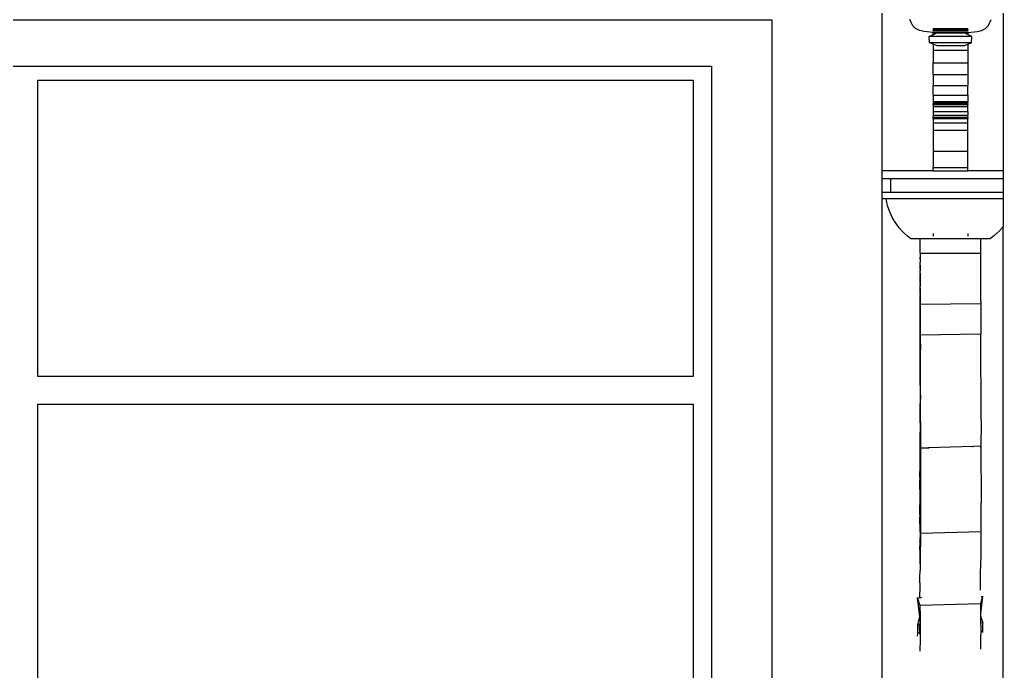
# Model space of a CAD drawing. Extents: x -24961 to 905641, y -154323 to 635957.
# Drawn here: x 425929 to 428054, y -142015 to -140608 of the extents above; entities that cross this region are included whole.
import ezdxf

# ---------------------------------------------------------------- set-up
doc = ezdxf.new("R2010")
doc.units = 0
doc.header["$LTSCALE"] = 1000
doc.header["$MEASUREMENT"] = 0
doc.layers.add('窗', color=154, linetype='Continuous')

msp = doc.modelspace()

# ---------------------------------------------------------------- linework, layer by layer
for p, q in [((428053.6, -139904.5), (428053.6, -140934.1)), ((427791.6, -140934.1), (427791.6, -140393.4)), ((427854.6, -140613.9), (427851.7, -140607.2)), ((428024.6, -140613.9), (428027.6, -140607.2)), ((427858.3, -140620.5), (427854.6, -140613.9)), ((427864.2, -140626.7), (427858.3, -140620.5)), ((427872.4, -140631.1), (427864.2, -140626.7)), ((427882.3, -140633.3), (427872.4, -140631.1)), ((427902.1, -140626.7), (427902.1, -140626.9)), ((427902.1, -140626.9), (427977.1, -140626.9)), ((427902.1, -140626.9), (427902.1, -140629.3)), ((427902.1, -140629.3), (427977.1, -140629.3)), ((427902.1, -140629.3), (427902.1, -140629.7)), ((427902.1, -140629.7), (427977.1, -140629.7)), ((427902.1, -140629.9), (427902.1, -140629.7)), ((427902.1, -140629.9), (427977.1, -140629.9)), ((427902.1, -140631.1), (427902.1, -140629.9)), ((427977.1, -140626.9), (427977.1, -140626.7)), ((427977.1, -140629.3), (427977.1, -140626.9)), ((427977.1, -140629.7), (427977.1, -140629.3)), ((427977.1, -140629.7), (427977.1, -140629.9)), ((427977.1, -140629.9), (427977.1, -140631.1)), ((427996.9, -140633.3), (428006.8, -140631.1)), ((428006.8, -140631.1), (428015, -140626.7)), ((428015, -140626.7), (428020.9, -140620.5)), ((428020.9, -140620.5), (428024.6, -140613.9)), ((427902.1, -140635.1), (427882.3, -140633.3)), ((427893.3, -140643.8), (427902.1, -140639.4)), ((427894.1, -140657.2), (427893.3, -140643.8)), ((427985.9, -140643.8), (427893.3, -140643.8)), ((427902.1, -140633.3), (427902.1, -140634)), ((427902.1, -140634), (427977.1, -140634)), ((427902.1, -140634), (427902.1, -140634.5)), ((427902.1, -140634.5), (427977.1, -140634.5)), ((427902.1, -140634.5), (427902.1, -140634.6)), ((427902.1, -140634.6), (427977.1, -140634.6)), ((427902.1, -140634.8), (427902.1, -140634.6)), ((427902.1, -140634.8), (427977.1, -140634.8)), ((427902.1, -140635.1), (427902.1, -140634.8)), ((427902.1, -140635.5), (427902.1, -140635.1)), ((427905.9, -140635.5), (427902.1, -140635.1)), ((427902.1, -140635.5), (427905.9, -140635.5)), ((427902.1, -140635.5), (427902.1, -140635.6)), ((427902.1, -140635.6), (427906.7, -140635.6)), ((427902.1, -140635.7), (427902.1, -140635.6)), ((427902.1, -140635.9), (427902.1, -140635.7)), ((427902.1, -140635.7), (427908.2, -140635.7)), ((427902.1, -140635.9), (427909, -140635.9)), ((427902.1, -140636.1), (427902.1, -140635.9)), ((427902.1, -140636.1), (427908.7, -140636.1)), ((427902.1, -140636.7), (427902.1, -140636.1)), ((427902.1, -140636.7), (427907.4, -140636.7)), ((427902.1, -140637.4), (427902.1, -140636.7)), ((427902.1, -140637.4), (427906, -140637.4)), ((427902.1, -140637.4), (427902.1, -140637.9)), ((427902.1, -140637.9), (427905, -140637.9)), ((427902.1, -140637.9), (427902.1, -140638.1)), ((427902.1, -140638.1), (427902.1, -140638.4)), ((427902.1, -140638.1), (427904.6, -140638.1)), ((427902.1, -140638.4), (427904, -140638.4)), ((427902.1, -140639), (427902.1, -140638.4)), ((427902.1, -140639.1), (427902.1, -140639)), ((427902.1, -140639), (427902.8, -140639)), ((427902.1, -140639), (427902.1, -140639)), ((427902.1, -140639), (427902.9, -140639)), ((427902.1, -140639.1), (427902.6, -140639.1)), ((427902.1, -140639.1), (427902.1, -140639.4)), ((427902.1, -140639.4), (427902.6, -140639.1)), ((427902.1, -140639.4), (427902.1, -140639.5)), ((427902.1, -140640.1), (427902.1, -140639.5)), ((427902.1, -140639.5), (427903.2, -140639.5)), ((427902.6, -140639.1), (427902.8, -140639)), ((427902.6, -140639.1), (427903.9, -140639.1)), ((427902.8, -140639), (427904.1, -140639)), ((427902.8, -140639), (427902.9, -140639)), ((427902.9, -140639), (427904, -140638.4)), ((427902.9, -140639), (427904.1, -140639)), ((427904, -140638.4), (427904.6, -140638.1)), ((427904, -140638.4), (427905.2, -140638.4)), ((427904.6, -140638.1), (427905, -140637.9)), ((427904.6, -140638.1), (427905.8, -140638.1)), ((427905, -140637.9), (427906, -140637.4)), ((427905, -140637.9), (427906.2, -140637.9)), ((427905.9, -140635.5), (427973.3, -140635.5)), ((427906.7, -140635.6), (427905.9, -140635.5)), ((427906, -140637.4), (427907.4, -140636.7)), ((427906, -140637.4), (427907.2, -140637.4)), ((427906.7, -140635.6), (427972.6, -140635.6)), ((427908.2, -140635.7), (427906.7, -140635.6)), ((427907.4, -140636.7), (427908.7, -140636.1)), ((427907.4, -140636.7), (427908.5, -140636.7)), ((427908.2, -140635.7), (427971.1, -140635.7)), ((427909.2, -140635.8), (427908.2, -140635.7)), ((427908.7, -140636.1), (427909, -140635.9)), ((427908.7, -140636.1), (427909.7, -140636.1)), ((427909, -140635.9), (427909.2, -140635.8)), ((427909, -140635.9), (427910.1, -140635.9)), ((427970, -140635.8), (427909.2, -140635.8)), ((427970, -140635.8), (427971.1, -140635.7)), ((427970.2, -140635.9), (427970, -140635.8)), ((427970.2, -140635.9), (427977.1, -140635.9)), ((427970.6, -140636.1), (427970.2, -140635.9)), ((427970.6, -140636.1), (427977.1, -140636.1)), ((427971.8, -140636.7), (427970.6, -140636.1)), ((427971.1, -140635.7), (427972.6, -140635.6)), ((427971.1, -140635.7), (427977.1, -140635.7)), ((427971.8, -140636.7), (427977.1, -140636.7)), ((427973.2, -140637.4), (427971.8, -140636.7)), ((427972.6, -140635.6), (427973.3, -140635.5)), ((427972.6, -140635.6), (427977.1, -140635.6)), ((427973.2, -140637.4), (427977.1, -140637.4)), ((427974.2, -140637.9), (427973.2, -140637.4)), ((427973.3, -140635.5), (427977.1, -140635.1)), ((427973.3, -140635.5), (427977.1, -140635.5)), ((427974.2, -140637.9), (427977.1, -140637.9)), ((427974.6, -140638.1), (427974.2, -140637.9)), ((427974.6, -140638.1), (427977.1, -140638.1)), ((427975.3, -140638.4), (427974.6, -140638.1)), ((427975.3, -140638.4), (427977.1, -140638.4)), ((427976.3, -140639), (427975.3, -140638.4)), ((427976.3, -140639), (427977.1, -140639)), ((427976.4, -140639), (427976.3, -140639)), ((427976.4, -140639), (427977.1, -140639)), ((427976.6, -140639.1), (427976.4, -140639)), ((427976.6, -140639.1), (427977.1, -140639.1)), ((427977.1, -140639.4), (427976.6, -140639.1)), ((427977.1, -140634), (427977.1, -140633.3)), ((427977.1, -140635.1), (427996.9, -140633.3)), ((427977.1, -140634.5), (427977.1, -140634)), ((427977.1, -140634.6), (427977.1, -140634.5)), ((427977.1, -140634.6), (427977.1, -140634.8)), ((427977.1, -140634.8), (427977.1, -140635.1)), ((427977.1, -140635.1), (427977.1, -140635.5)), ((427977.1, -140635.6), (427977.1, -140635.5)), ((427977.1, -140635.6), (427977.1, -140635.7)), ((427977.1, -140635.7), (427977.1, -140635.9)), ((427977.1, -140635.9), (427977.1, -140636.1)), ((427977.1, -140636.1), (427977.1, -140636.7)), ((427977.1, -140636.7), (427977.1, -140637.4)), ((427977.1, -140637.9), (427977.1, -140637.4)), ((427977.1, -140638.1), (427977.1, -140637.9)), ((427977.1, -140638.4), (427977.1, -140638.1)), ((427977.1, -140638.4), (427977.1, -140639)), ((427977.1, -140639), (427977.1, -140639.1)), ((427977.1, -140639), (427977.1, -140639)), ((427977.1, -140639.4), (427977.1, -140639.1)), ((427985.9, -140643.8), (427977.1, -140639.4)), ((427985.2, -140657.2), (427985.9, -140643.8)), ((427902.1, -140660.6), (427894.1, -140657.2)), ((427985.2, -140657.2), (427894.1, -140657.2)), ((427902.1, -140660), (427902.1, -140660.6)), ((427910.8, -140664.2), (427902.1, -140660.6)), ((427902.1, -140660.6), (427902.1, -140673.1)), ((427902.1, -140673.1), (427977.1, -140673.1)), ((427902.1, -140673.1), (427902.1, -140700.5)), ((427968.4, -140664.2), (427910.8, -140664.2)), ((427968.4, -140664.2), (427977.1, -140660.6)), ((427977.1, -140660.6), (427985.2, -140657.2)), ((427977.1, -140660.6), (427977.1, -140660)), ((427977.1, -140660.6), (427977.1, -140673.1)), ((427977.1, -140673.1), (427977.1, -140700.5)), ((427902.1, -140700.5), (427977.1, -140700.5)), ((427902.1, -140726.2), (427902.1, -140700.5)), ((427977.1, -140700.5), (427977.1, -140726.2)), ((427902.1, -140726.2), (427977.1, -140726.2)), ((427902.1, -140726.2), (427902.1, -140749.5)), ((427977.1, -140726.2), (427977.1, -140749.5)), ((427902.1, -140749.5), (427977.1, -140749.5)), ((427902.1, -140770.8), (427902.1, -140749.5)), ((427977.1, -140770.8), (427977.1, -140749.5)), ((427902.1, -140770.8), (427977.1, -140770.8)), ((427902.1, -140770.8), (427902.1, -140784.2)), ((427977.1, -140770.8), (427977.1, -140784.2)), ((427902.1, -140784.2), (427977.1, -140784.2)), ((427902.1, -140784.2), (427902.1, -140785.3)), ((427902.1, -140785.3), (427902.1, -140785.7)), ((427902.1, -140785.3), (427977.1, -140785.3)), ((427902.1, -140785.7), (427902.1, -140787.7)), ((427977.1, -140785.7), (427902.1, -140785.7)), ((427902.1, -140787.7), (427977.1, -140787.7)), ((427902.1, -140787.7), (427902.1, -140789.1)), ((427902.1, -140789.1), (427977.1, -140789.1)), ((427902.1, -140790.1), (427902.1, -140789.1)), ((427902.1, -140790.5), (427902.1, -140790.1)), ((427902.1, -140790.1), (427977.1, -140790.1)), ((427902.1, -140790.5), (427977.1, -140790.5)), ((427902.1, -140790.5), (427902.1, -140795.2)), ((427902.1, -140795.2), (427977.1, -140795.2)), ((427902.1, -140795.2), (427902.1, -140805.8)), ((427977.1, -140784.2), (427977.1, -140785.3)), ((427977.1, -140785.7), (427977.1, -140785.3)), ((427977.1, -140787.7), (427977.1, -140785.7)), ((427977.1, -140789.1), (427977.1, -140787.7)), ((427977.1, -140789.1), (427977.1, -140790.1)), ((427977.1, -140790.1), (427977.1, -140790.5)), ((427977.1, -140795.2), (427977.1, -140790.5)), ((427977.1, -140805.8), (427977.1, -140795.2)), ((427902.1, -140805.8), (427977.1, -140805.8)), ((427902.1, -140805.8), (427902.1, -140813.7)), ((427902.1, -140813.7), (427977.1, -140813.7)), ((427902.1, -140813.7), (427902.1, -140818.3)), ((427902.1, -140819.4), (427902.1, -140818.3)), ((427902.1, -140818.3), (427977.1, -140818.3)), ((427902.1, -140819.4), (427977.1, -140819.4)), ((427902.1, -140820.6), (427902.1, -140819.4)), ((427902.1, -140820.6), (427977.1, -140820.6)), ((427902.1, -140820.8), (427902.1, -140820.6)), ((427902.1, -140820.9), (427902.1, -140820.8)), ((427902.1, -140820.8), (427977.1, -140820.8)), ((427902.1, -140820.8), (427977.1, -140820.8)), ((427902.1, -140820.8), (427902.1, -140820.8)), ((427902.1, -140820.9), (427977.1, -140820.9)), ((427902.1, -140820.9), (427902.1, -140830.1)), ((427977.1, -140805.8), (427977.1, -140813.7)), ((427977.1, -140818.3), (427977.1, -140813.7)), ((427977.1, -140818.3), (427977.1, -140819.4)), ((427977.1, -140819.4), (427977.1, -140820.6)), ((427977.1, -140820.6), (427977.1, -140820.8)), ((427977.1, -140820.8), (427977.1, -140820.9)), ((427977.1, -140820.8), (427977.1, -140820.8)), ((427977.1, -140830.1), (427977.1, -140820.9)), ((427902.1, -140830.1), (427977.1, -140830.1)), ((427902.1, -140830.1), (427902.1, -140845.9)), ((427977.1, -140845.9), (427977.1, -140830.1)), ((427902.1, -140845.9), (427977.1, -140845.9)), ((427902.1, -140845.9), (427902.1, -140891.7)), ((427977.1, -140891.7), (427977.1, -140845.9)), ((427902.1, -140891.7), (427977.1, -140891.7)), ((427902.1, -140891.7), (427902.1, -140927)), ((427977.1, -140927), (427977.1, -140891.7)), ((427902.1, -140927), (427977.1, -140927)), ((427902.1, -140934.1), (427902.1, -140927)), ((427977.1, -140934.1), (427977.1, -140927)), ((427791.6, -140950.1), (427791.6, -140934.1)), ((427902.1, -140934.1), (427791.6, -140934.1)), ((427791.6, -140980.5), (427791.6, -140950.1)), ((427791.6, -140950.1), (427810.4, -140950.1)), ((427810.4, -140980.5), (427810.4, -140950.1)), ((427810.4, -140950.1), (428053.6, -140950.1)), ((427902.1, -140934.1), (427977.1, -140934.1)), ((428053.6, -140934.1), (427977.1, -140934.1)), ((428053.6, -140934.1), (428053.6, -140950.1)), ((428053.6, -140950.1), (428053.6, -140980.5)), ((427791.6, -140993.3), (427791.6, -140980.5)), ((427810.4, -140980.5), (427791.6, -140980.5)), ((427791.6, -148107.9), (427791.6, -140993.3)), ((427791.6, -140993.3), (427800.6, -140993.3)), ((427802.2, -141002), (427800.6, -140993.3)), ((427800.6, -140993.3), (428053.6, -140993.3)), ((428053.6, -140980.5), (427810.4, -140980.5)), ((428053.6, -140980.5), (428053.6, -140993.3)), ((428053.6, -140993.3), (428053.6, -141053.1)), ((427804.3, -141010.6), (427802.2, -141002)), ((427807.1, -141019), (427804.3, -141010.6)), ((427810.3, -141027.2), (427807.1, -141019)), ((427814.1, -141035.1), (427810.3, -141027.2)), ((427818.4, -141042.7), (427814.1, -141035.1)), ((427823.2, -141049.9), (427818.4, -141042.7)), ((427828.4, -141056.8), (427823.2, -141049.9)), ((427834.1, -141063.2), (427828.4, -141056.8)), ((428050.8, -141056.8), (428045.2, -141063.2)), ((428053.6, -141053.1), (428050.8, -141056.8)), ((428053.6, -148107.9), (428053.6, -141053.1)), ((427840.2, -141069.2), (427834.1, -141063.2)), ((427846.6, -141074.7), (427840.2, -141069.2)), ((427853.4, -141079.7), (427846.6, -141074.7)), ((427902.1, -141069.2), (427902.1, -141074.7)), ((427977.1, -141069.2), (427977.1, -141074.7)), ((428032.6, -141074.7), (428025.8, -141079.7)), ((428039.1, -141069.2), (428032.6, -141074.7)), ((428045.2, -141063.2), (428039.1, -141069.2)), ((427853.4, -141079.7), (427874.2, -141079.7)), ((427874.2, -141079.7), (428005.1, -141079.7)), ((427874.2, -141110.9), (427874.2, -141079.7)), ((428005.1, -141079.7), (428025.8, -141079.7)), ((428005.1, -141111.6), (428005.1, -141079.7)), ((427874.2, -141120.1), (427874.1, -141130.2)), ((427874.2, -141111.8), (427874.2, -141110.9)), ((427874.2, -141112), (428005.1, -141111.6)), ((427874.2, -141112), (427874.2, -141111.8)), ((427874.2, -141112), (427874.2, -141119.8)), ((427874.2, -141119.8), (427874.2, -141120.1)), ((427874.2, -141124.5), (427874.2, -141120.1)), ((428005.1, -141215.5), (428005.1, -141111.6)), ((427874.1, -141130.3), (427874.1, -141130.2)), ((427874.1, -141130.3), (427874.2, -141131.3)), ((427874.1, -141132.1), (427874.2, -141131.3)), ((427874.2, -141133.9), (427874.1, -141132.1)), ((427874.1, -141136.7), (427874.2, -141133.9)), ((427874.1, -141136.7), (427874.2, -141136.7)), ((427874.2, -141143.7), (427874.1, -141136.7)), ((427874.2, -141124.5), (427874.2, -141131.3)), ((427874.2, -141131.3), (427874.2, -141131.3)), ((427874.2, -141133.3), (427874.2, -141131.3)), ((427874.2, -141133.5), (427874.2, -141133.3)), ((427874.2, -141133.9), (427874.2, -141133.5)), ((427874.2, -141133.9), (427874.2, -141133.9)), ((427874.2, -141136.7), (427874.2, -141133.9)), ((427874.2, -141137.3), (427874.2, -141136.7)), ((427874.2, -141137.3), (427874.2, -141143.7)), ((427874.2, -141143.7), (427874.1, -141148.2)), ((427874.2, -141148.2), (427874.1, -141148.2)), ((427874.1, -141148.2), (427874.1, -141149.9)), ((427874.1, -141155.1), (427874.1, -141149.9)), ((427874.2, -141155.1), (427874.1, -141155.1)), ((427874.1, -141155.1), (427874.1, -141161.8)), ((427874.2, -141161.8), (427874.1, -141161.8)), ((427874.1, -141161.8), (427874.1, -141169.8)), ((427874.2, -141143.7), (427874.2, -141143.7)), ((427874.2, -141144.2), (427874.2, -141143.7)), ((427874.2, -141146.2), (427874.2, -141144.2)), ((427874.2, -141146.2), (427874.2, -141148.2)), ((427874.2, -141148.2), (427874.2, -141149.4)), ((427874.2, -141153.5), (427874.2, -141149.4)), ((427874.2, -141155.1), (427874.2, -141153.5)), ((427874.2, -141155.1), (427874.2, -141157.3)), ((427874.2, -141158.7), (427874.2, -141157.3)), ((427874.2, -141159.9), (427874.2, -141158.7)), ((427874.2, -141161.3), (427874.2, -141159.9)), ((427874.2, -141161.8), (427874.2, -141161.3)), ((427874.2, -141164.2), (427874.2, -141161.8)), ((427874.2, -141161.8), (427874.2, -141161.8)), ((427874.1, -141169.8), (427874.1, -141170)), ((427874.1, -141170), (427874.1, -141172.6)), ((427874.1, -141172.6), (427874.2, -141172.6)), ((427874.1, -141172.6), (427874.1, -141175)), ((427874.2, -141173.9), (427874.1, -141175)), ((427874.2, -141175), (427874.1, -141175)), ((427874.1, -141175.8), (427874.1, -141175)), ((427874.1, -141178.7), (427874.1, -141175.8)), ((427874.1, -141178.7), (427874.2, -141178.7)), ((427874.1, -141178.7), (427874.1, -141181.4)), ((427874.1, -141183.9), (427874.1, -141181.4)), ((427874.1, -141185.8), (427874.1, -141183.9)), ((427874.2, -141164.2), (427874.2, -141164.2)), ((427874.2, -141164.2), (427874.2, -141172.6)), ((427874.2, -141173.4), (427874.2, -141164.2)), ((427874.2, -141172.6), (427874.2, -141173.4)), ((427874.2, -141173.9), (427874.2, -141173.4)), ((427874.2, -141173.4), (427874.2, -141173.4)), ((427874.2, -141173.4), (427874.2, -141175)), ((427874.2, -141173.9), (427874.2, -141175)), ((427874.2, -141176.5), (427874.2, -141175)), ((427874.2, -141175), (427874.2, -141178.7)), ((427874.2, -141178.5), (427874.2, -141176.5)), ((427874.2, -141178.5), (427874.2, -141178.7)), ((427874.2, -141178.7), (427874.2, -141178.7)), ((427874.2, -141178.7), (427874.2, -141183.4)), ((427874.2, -141178.7), (427874.2, -141183.4)), ((427874.2, -141185.1), (427874.2, -141183.4)), ((427874.2, -141185.1), (427874.2, -141185.4)), ((427874.1, -141186.2), (427874.1, -141185.8)), ((427874.1, -141186.4), (427874.1, -141186.2)), ((427874.1, -141187), (427874.1, -141186.4)), ((427874.1, -141192), (427874.1, -141187)), ((427874.1, -141187), (427874.1, -141187.4)), ((427874.1, -141187.4), (427874.1, -141192)), ((427874.1, -141192), (427874.1, -141193.6)), ((427874.1, -141192), (427874.2, -141192)), ((427874.1, -141193.6), (427874.1, -141196.8)), ((427874.1, -141193.6), (427874.2, -141193.6)), ((427874.1, -141196.8), (427874.1, -141203.3)), ((427874.1, -141196.8), (427874.2, -141226.8)), ((427874.1, -141205.6), (427874.1, -141203.3)), ((427874.1, -141209), (427874.1, -141205.6)), ((427874.1, -141205.6), (427874.2, -141205.6)), ((427874.2, -141186.7), (427874.2, -141185.4)), ((427874.2, -141186.7), (427874.2, -141186.7)), ((427874.2, -141187.1), (427874.2, -141186.7)), ((427874.2, -141188.2), (427874.2, -141187.1)), ((427874.2, -141192), (427874.2, -141188.2)), ((427874.2, -141193.6), (427874.2, -141192)), ((427874.2, -141192), (427874.2, -141193.6)), ((427874.2, -141195.7), (427874.2, -141193.6)), ((427874.2, -141193.6), (427874.2, -141195.7)), ((427874.2, -141195.7), (427874.2, -141196)), ((427874.2, -141200.9), (427874.2, -141196)), ((427874.2, -141200.9), (427874.2, -141205.1)), ((427874.2, -141205.1), (427874.2, -141205.6)), ((427874.2, -141205.6), (427874.2, -141205.6)), ((427874.2, -141206.3), (427874.2, -141205.6)), ((427874.2, -141209.7), (427874.2, -141206.3)), ((427874.1, -141240.4), (427874.1, -141209)), ((427874.2, -141226.8), (427874.1, -141231.1)), ((427874.2, -141210.4), (427874.2, -141209.7)), ((427874.3, -141216.9), (427874.2, -141210.4)), ((427874.2, -141221.9), (427874.3, -141216.9)), ((427874.2, -141221.9), (428005.1, -141220.4)), ((427874.2, -141221.9), (427874.2, -141226.8)), ((427874.2, -141226.8), (427874.2, -141226.8)), ((427874.2, -141226.8), (427874.2, -141243)), ((427874.2, -141226.8), (427874.2, -141243)), ((427874.3, -141288.6), (427874.2, -141226.8)), ((428005.1, -141215.5), (428005.1, -141220.4)), ((428005.1, -141215.5), (428005.1, -141220.4)), ((428005.1, -141220.4), (428005.2, -141286.6)), ((427873.7, -141397.4), (427874.1, -141240.4)), ((427874.1, -141231.1), (427874, -141278.5)), ((427874, -141278.5), (427874.1, -141240.4)), ((427874, -141278.5), (427874.1, -141240.4)), ((427874.2, -141258.3), (427874.2, -141243)), ((427874.2, -141264), (427874.2, -141258.3)), ((427874.3, -141264.4), (427874.2, -141264)), ((427874.3, -141264.4), (427874.2, -141267.5)), ((427874.2, -141270.9), (427874.2, -141267.5)), ((427874.2, -141267.5), (427874.2, -141267.5)), ((427874.2, -141267.5), (427874.3, -141267.5)), ((427874.2, -141267.5), (427874.2, -141267.8)), ((427874.2, -141267.8), (427874.2, -141273.7)), ((427873.9, -141326.6), (427874, -141278.5)), ((427874.1, -141278.5), (427874, -141278.5)), ((427874, -141278.5), (427874, -141278.5)), ((427874.1, -141289.4), (427874, -141278.5)), ((427874, -141289.8), (427874.1, -141289.4)), ((427874, -141291.7), (427874, -141289.8)), ((427874, -141289.8), (427874.1, -141291.7)), ((427874.2, -141270.9), (427874.1, -141278.5)), ((427874.1, -141288.4), (427874.1, -141278.5)), ((427874.2, -141283.3), (427874.1, -141288.4)), ((427874.1, -141288.4), (427874.1, -141289.4)), ((427874.1, -141289.4), (427874.1, -141289.4)), ((427874.2, -141289.4), (427874.1, -141289.4)), ((427874.1, -141289.4), (427874.1, -141291.7)), ((427874.2, -141270.9), (427874.2, -141271.6)), ((427874.2, -141271.6), (427874.2, -141283.3)), ((427874.2, -141275.4), (427874.2, -141273.7)), ((427874.3, -141278.2), (427874.2, -141275.4)), ((427874.2, -141278.5), (427874.3, -141278.2)), ((427874.2, -141278.5), (427874.2, -141278.5)), ((427874.3, -141283.3), (427874.2, -141278.5)), ((427874.3, -141283.3), (427874.2, -141283.3)), ((427874.2, -141283.3), (427874.2, -141283.3)), ((427874.2, -141286.7), (427874.2, -141283.3)), ((427874.2, -141283.3), (427874.2, -141284.4)), ((427874.2, -141284.4), (427874.2, -141286.7)), ((427874.2, -141286.7), (427874.2, -141286.8)), ((427874.3, -141286.7), (427874.2, -141286.7)), ((427874.2, -141287), (427874.2, -141286.8)), ((427874.2, -141287), (427874.2, -141287.1)), ((427874.2, -141287.1), (427874.2, -141289)), ((427874.2, -141289.4), (427874.2, -141287.1)), ((427874.2, -141289.4), (427874.2, -141289)), ((427874.2, -141289.8), (427874.2, -141289.4)), ((427874.3, -141289.4), (427874.2, -141289.4)), ((427874.2, -141290.3), (427874.2, -141289.8)), ((427874.2, -141291.7), (427874.2, -141290.3)), ((427874.3, -141283.3), (427874.3, -141286.7)), ((428005.2, -141286.6), (427874.3, -141288.6)), ((427874.3, -141289.4), (427874.3, -141286.7)), ((427874.4, -141307.7), (427874.3, -141288.6)), ((427874.3, -141289.4), (427874.3, -141291.7)), ((428005.5, -141472.6), (428005.2, -141286.6)), ((427874, -141291.7), (427873.9, -141326.6)), ((427874.1, -141295), (427874.1, -141291.7)), ((427874.1, -141291.7), (427874.1, -141291.7)), ((427874.2, -141291.7), (427874.1, -141291.7)), ((427874.1, -141297), (427874.1, -141291.7)), ((427874.1, -141295), (427874.1, -141301.2)), ((427874.1, -141297), (427874.1, -141295)), ((427874.1, -141304.4), (427874.1, -141297)), ((427874.1, -141297.9), (427874.2, -141298.4)), ((427874.2, -141297.9), (427874.1, -141297.9)), ((427874.1, -141303.4), (427874.2, -141299.3)), ((427874.1, -141301.2), (427874.1, -141304.4)), ((427874.1, -141306.2), (427874.1, -141303.4)), ((427874.1, -141304.4), (427874.1, -141304.5)), ((427874.1, -141306.2), (427874.1, -141304.5)), ((427874.1, -141306.2), (427874.1, -141306.2)), ((427874.1, -141306.2), (427874.1, -141322.2)), ((427874.1, -141306.2), (427874.1, -141306.2)), ((427874.1, -141318.7), (427874.1, -141306.2)), ((427874.2, -141291.8), (427874.2, -141291.7)), ((427874.3, -141291.7), (427874.2, -141291.7)), ((427874.2, -141292), (427874.2, -141291.8)), ((427874.3, -141292), (427874.2, -141292)), ((427874.2, -141294.4), (427874.2, -141292)), ((427874.3, -141292), (427874.2, -141294.4)), ((427874.2, -141297.9), (427874.2, -141294.4)), ((427874.2, -141297.9), (427874.3, -141297)), ((427874.3, -141297.9), (427874.2, -141297.9)), ((427874.2, -141299.4), (427874.2, -141297.9)), ((427874.2, -141298.4), (427874.2, -141299.1)), ((427874.2, -141299.1), (427874.2, -141299.3)), ((427874.2, -141299.3), (427874.2, -141303.1)), ((427874.2, -141299.4), (427874.2, -141299.7)), ((427874.3, -141299.7), (427874.2, -141299.7)), ((427874.2, -141299.7), (427874.2, -141299.7)), ((427874.2, -141299.9), (427874.2, -141299.7)), ((427874.2, -141300.7), (427874.2, -141299.9)), ((427874.2, -141300.8), (427874.2, -141300.7)), ((427874.2, -141300.9), (427874.2, -141300.8)), ((427874.2, -141301.1), (427874.2, -141300.9)), ((427874.2, -141301.5), (427874.2, -141301.1)), ((427874.2, -141301.5), (427874.2, -141302.9)), ((427874.3, -141301.7), (427874.2, -141302.9)), ((427874.2, -141302.9), (427874.2, -141303.4)), ((427874.2, -141303.1), (427874.2, -141303.4)), ((427874.2, -141303.1), (427874.2, -141303.9)), ((427874.2, -141303.4), (427874.2, -141303.4)), ((427874.2, -141303.8), (427874.2, -141303.4)), ((427874.2, -141303.4), (427874.2, -141306.2)), ((427874.2, -141303.8), (427874.3, -141305.5)), ((427874.2, -141303.9), (427874.2, -141303.8)), ((427874.2, -141303.9), (427874.3, -141305.5)), ((427874.3, -141305.5), (427874.2, -141305.7)), ((427874.2, -141306), (427874.2, -141305.7)), ((427874.2, -141305.7), (427874.3, -141306.2)), ((427874.2, -141306.2), (427874.2, -141306)), ((427874.2, -141306.2), (427874.2, -141306.2)), ((427874.2, -141306.2), (427874.2, -141306.3)), ((427874.2, -141306.2), (427874.2, -141306.3)), ((427874.2, -141306.3), (427874.2, -141306.7)), ((427874.2, -141306.7), (427874.2, -141307.5)), ((427874.2, -141307.5), (427874.2, -141307.9)), ((427874.2, -141307.9), (427874.2, -141308.2)), ((427874.2, -141308.2), (427874.2, -141308.4)), ((427874.2, -141308.4), (427874.2, -141312)), ((427874.2, -141312), (427874.2, -141312.9)), ((427874.3, -141291.7), (427874.3, -141292)), ((427874.3, -141292), (427874.3, -141297)), ((427874.3, -141297), (427874.3, -141297.9)), ((427874.3, -141297.9), (427874.3, -141299.7)), ((427874.3, -141299.7), (427874.3, -141301.7)), ((427874.3, -141306.2), (427874.3, -141306.2)), ((427874.3, -141308.2), (427874.3, -141306.2)), ((427874.3, -141308.2), (427874.3, -141308.2)), ((427874.3, -141318), (427874.3, -141308.2)), ((427874.4, -141307.7), (427874.4, -141318)), ((427874.4, -141318), (427874.4, -141307.7)), ((427873.9, -141341.8), (427873.9, -141326.6)), ((427874.1, -141322.2), (427874, -141322.4)), ((427874, -141322.4), (427874, -141323.1)), ((427874, -141323.3), (427874, -141323.1)), ((427874, -141323.3), (427874.1, -141324.6)), ((427874.1, -141324.4), (427874, -141323.3)), ((427874, -141323.3), (427874, -141326.6)), ((427874.1, -141324.6), (427874, -141325.5)), ((427874, -141325.5), (427874.1, -141326.6)), ((427874.1, -141326.6), (427874, -141326.6)), ((427874, -141329.4), (427874, -141326.6)), ((427874.1, -141326.6), (427874, -141329)), ((427874, -141329), (427874, -141330.3)), ((427874, -141330.3), (427874, -141329.4)), ((427874, -141330.3), (427874, -141330.8)), ((427874.1, -141330.3), (427874, -141330.3)), ((427874, -141330.8), (427874, -141330.9)), ((427874, -141330.9), (427874, -141332.3)), ((427874, -141332.3), (427874, -141332.4)), ((427874, -141332.4), (427874, -141333.3)), ((427874.1, -141333.3), (427874, -141333.3)), ((427874, -141334.7), (427874, -141333.3)), ((427874.1, -141322.2), (427874.1, -141318.7)), ((427874.1, -141324.6), (427874.1, -141324.4)), ((427874.2, -141331.6), (427874.1, -141351.5)), ((427874.2, -141312.9), (427874.2, -141313)), ((427874.2, -141312.9), (427874.2, -141312.9)), ((427874.2, -141315.6), (427874.2, -141313)), ((427874.2, -141315.6), (427874.2, -141316.1)), ((427874.2, -141316.1), (427874.2, -141317.4)), ((427874.2, -141316.1), (427874.2, -141317.4)), ((427874.2, -141317.4), (427874.2, -141317.4)), ((427874.2, -141317.7), (427874.2, -141317.4)), ((427874.2, -141317.4), (427874.2, -141318)), ((427874.2, -141318.2), (427874.2, -141317.7)), ((427874.2, -141318), (427874.2, -141318)), ((427874.2, -141318), (427874.2, -141318.8)), ((427874.2, -141318.2), (427874.2, -141318.8)), ((427874.2, -141318.8), (427874.2, -141318.2)), ((427874.2, -141318.8), (427874.2, -141318.8)), ((427874.2, -141319.5), (427874.2, -141318.8)), ((427874.2, -141318.8), (427874.2, -141321)), ((427874.2, -141319.7), (427874.2, -141319.5)), ((427874.2, -141319.7), (427874.2, -141320.1)), ((427874.2, -141320.1), (427874.2, -141320.1)), ((427874.2, -141325.1), (427874.2, -141320.1)), ((427874.2, -141321), (427874.2, -141322.4)), ((427874.2, -141322.4), (427874.2, -141322.4)), ((427874.2, -141322.4), (427874.2, -141324.2)), ((427874.2, -141324.2), (427874.2, -141324.6)), ((427874.2, -141324.6), (427874.2, -141324.6)), ((427874.2, -141324.6), (427874.2, -141326.4)), ((427874.2, -141325.1), (427874.2, -141325.1)), ((427874.2, -141326.4), (427874.2, -141325.1)), ((427874.2, -141326.6), (427874.2, -141325.1)), ((427874.2, -141326.4), (427874.2, -141326.6)), ((427874.2, -141326.6), (427874.2, -141326.6)), ((427874.2, -141326.6), (427874.2, -141327.1)), ((427874.2, -141327.1), (427874.2, -141326.6)), ((427874.2, -141327.5), (427874.2, -141327.1)), ((427874.2, -141327.5), (427874.2, -141327.5)), ((427874.2, -141327.5), (427874.2, -141329)), ((427874.2, -141329), (427874.2, -141330.4)), ((427874.2, -141329), (427874.2, -141329)), ((427874.2, -141330.4), (427874.2, -141333.4)), ((427874.2, -141331.6), (427874.2, -141330.4)), ((427874.2, -141333.4), (427874.2, -141331.6)), ((427874.2, -141333.4), (427874.3, -141336.4)), ((427874.3, -141318), (427874.3, -141318)), ((427874.3, -141320.1), (427874.3, -141318)), ((427874.3, -141320.1), (427874.3, -141320.1)), ((427874.3, -141322.4), (427874.3, -141320.1)), ((427874.3, -141322.4), (427874.3, -141322.4)), ((427874.3, -141327.5), (427874.3, -141322.4)), ((427874.3, -141327.5), (427874.3, -141327.5)), ((427874.3, -141333.4), (427874.3, -141327.5)), ((427874.3, -141333.4), (427874.3, -141333.4)), ((427874.3, -141337.6), (427874.3, -141333.4)), ((427874.4, -141318), (427874.4, -141318)), ((427874.4, -141318), (427874.4, -141320.1)), ((427874.4, -141320.1), (427874.4, -141318)), ((427874.4, -141320.1), (427874.4, -141320.1)), ((427874.6, -141507.6), (427874.4, -141320.1)), ((427874.7, -141475.8), (427874.4, -141320.1)), ((427874.7, -141475.8), (427874.4, -141320.1)), ((427873.9, -141341.8), (427873.9, -141344.7)), ((427873.9, -141344.7), (427873.9, -141350.2)), ((427873.9, -141350.9), (427873.9, -141350.2)), ((427874, -141356.4), (427873.9, -141350.9)), ((427873.9, -141350.9), (427874, -141352)), ((427874, -141337.4), (427874, -141334.7)), ((427874, -141339), (427874, -141337.4)), ((427874, -141340), (427874, -141339)), ((427874, -141344.1), (427874, -141340)), ((427874, -141344.1), (427874, -141348)), ((427874, -141348), (427874, -141349.9)), ((427874, -141352), (427874, -141349.9)), ((427874, -141349.9), (427874, -141352)), ((427874, -141352), (427874, -141352)), ((427874, -141352), (427874, -141354.4)), ((427874, -141354.4), (427874, -141357.3)), ((427874.2, -141354.7), (427874.1, -141351.5)), ((427874.1, -141351.5), (427874.1, -141352.6)), ((427874.1, -141357.3), (427874.1, -141352.6)), ((427874.2, -141360.6), (427874.3, -141350.3)), ((427874.2, -141354.7), (427874.2, -141357.3)), ((427874.3, -141344.1), (427874.3, -141336.4)), ((427874.3, -141345), (427874.3, -141337.6)), ((427874.3, -141348.5), (427874.3, -141344.1)), ((427874.3, -141344.1), (427874.3, -141350.3)), ((427874.3, -141348.5), (427874.3, -141345)), ((427874.3, -141348.8), (427874.3, -141348.5)), ((427874.3, -141348.5), (427874.3, -141348.5)), ((427874.3, -141348.8), (427874.3, -141348.8)), ((427874.3, -141355.2), (427874.3, -141348.8)), ((427874, -141365.9), (427873.8, -141487.5)), ((427874, -141359.4), (427874, -141356.4)), ((427874, -141357.3), (427874, -141357.3)), ((427874, -141359.5), (427874, -141357.3)), ((427874, -141357.3), (427874, -141359.4)), ((427874, -141389.6), (427874.1, -141357.3)), ((427874, -141359.4), (427874, -141360.1)), ((427874, -141360.2), (427874, -141359.5)), ((427874, -141360.1), (427874, -141360.2)), ((427874, -141360.8), (427874, -141360.2)), ((427874, -141361.3), (427874, -141360.8)), ((427874, -141361.3), (427874, -141361.5)), ((427874, -141361.5), (427874, -141362.9)), ((427874, -141362.9), (427874, -141364.3)), ((427874, -141363.9), (427874, -141362.9)), ((427874, -141364.3), (427874, -141363.9)), ((427874, -141364.3), (427874, -141365.3)), ((427874, -141365.3), (427874, -141365.9)), ((427874.2, -141357.3), (427874.1, -141357.3)), ((427874.2, -141364.6), (427874.2, -141357.3)), ((427874.2, -141360.6), (427874.2, -141365.6)), ((427874.2, -141365.6), (427874.2, -141364.6)), ((427874.2, -141365.6), (427874.3, -141365.6)), ((427874.3, -141365.6), (427874.3, -141355.2)), ((427874.4, -141418.2), (427874.3, -141365.6)), ((427874, -141389.6), (427874, -141413.3)), ((427874, -141413.3), (427874.1, -141433.4)), ((427874.4, -141418.2), (427874.3, -141436.4)), ((427874.1, -141433.4), (427874.2, -141441.7)), ((427874.1, -141433.4), (427874.1, -141443)), ((427874.2, -141441.7), (427874.3, -141438.8)), ((427874.3, -141438.8), (427874.3, -141436.4)), ((427874, -141454.8), (427874.1, -141449.3)), ((427874.1, -141467.6), (427874, -141454.8)), ((427874.1, -141443), (427874.1, -141443.1)), ((427874.1, -141443.1), (427874.1, -141445.5)), ((427874.1, -141445.1), (427874.1, -141443.1)), ((427874.1, -141449.3), (427874.1, -141445.1)), ((427874.1, -141445.5), (427874.1, -141448.3)), ((427874.1, -141448.3), (427874.1, -141448.9)), ((427874.1, -141449.6), (427874.1, -141448.9)), ((427874.1, -141449.9), (427874.1, -141449.6)), ((427874.1, -141449.7), (427874.1, -141449.6)), ((427874.1, -141449.7), (427874.1, -141452)), ((427874.1, -141449.9), (427874.1, -141451.7)), ((427874.1, -141455.4), (427874.1, -141452)), ((427874.1, -141455.4), (427874.1, -141463.2)), ((427874.2, -141455), (427874.2, -141447.9)), ((427874.2, -141455), (427874.2, -141458.2)), ((427874.2, -141458.2), (427874.2, -141462.1)), ((427873.6, -141477.8), (427873.7, -141552)), ((427874.1, -141465), (427874.1, -141463.2)), ((427874.1, -141465), (427874.1, -141467.5)), ((427874.1, -141467.5), (427874.2, -141466.5)), ((427874.2, -141467.5), (427874.1, -141467.5)), ((427874.1, -141474.1), (427874.1, -141467.6)), ((427874.1, -141477.7), (427874.1, -141474.1)), ((427874.2, -141474.6), (427874.1, -141478)), ((427874.1, -141478), (427874.1, -141477.7)), ((427874.2, -141466.5), (427874.2, -141462.1)), ((427874.2, -141462.1), (427874.2, -141467.5)), ((427874.2, -141467.5), (427874.2, -141474.6)), ((427874.2, -141467.5), (427874.2, -141467.5)), ((427874.7, -141475.8), (427874.6, -141507.6)), ((428005.5, -141472.6), (428005.5, -141504.1)), ((427873.8, -141501.5), (427873.8, -141498.3)), ((427874.2, -141606.4), (427873.8, -141501.5)), ((427874.6, -141507.6), (427874.5, -141528)), ((428005.3, -141528.7), (428005.4, -141524.5)), ((428005.4, -141524.5), (428005.5, -141504.1)), ((427873.9, -141576.5), (427873.7, -141544.6)), ((427873.7, -141544.6), (427873.8, -141558.2)), ((427874.2, -141531.9), (427874.2, -141533.8)), ((427874.5, -141598.9), (427874.2, -141531.9)), ((427874.2, -141533.8), (427874.6, -141600.8)), ((427874.5, -141528), (427874.4, -141532.2)), ((427874.4, -141532.2), (427891.7, -141531.8)), ((427874.4, -141533.7), (427874.4, -141532.2)), ((427874.4, -141533.7), (427874.8, -141601.1)), ((427987.5, -141529.2), (427891.7, -141531.8)), ((427891.7, -141531.8), (427891.8, -141533.2)), ((428004.5, -141528.7), (427987.5, -141529.2)), ((427987.5, -141530.6), (427987.5, -141529.2)), ((428004.5, -141528.7), (428004.5, -141530.2)), ((428004.8, -141528.7), (428004.5, -141528.7)), ((428004.8, -141528.7), (428004.8, -141530.2)), ((428005, -141528.7), (428004.8, -141528.7)), ((428005, -141528.7), (428005.1, -141530.2)), ((428005, -141529.1), (428005, -141528.7)), ((428005.3, -141528.7), (428005, -141528.7)), ((428005, -141530.2), (428005, -141529.1)), ((428005.3, -141528.7), (428005.8, -141651.1)), ((427873.4, -141562.6), (427873.6, -141562)), ((427873.4, -141562.6), (427873.4, -141562.7)), ((427873.4, -141562.7), (427873.4, -141564.6)), ((427873.7, -141561.9), (427873.6, -141561.9)), ((427873.6, -141562), (427873.6, -141561.9)), ((427873.7, -141569.2), (427873.6, -141562)), ((427873.7, -141552), (427873.7, -141561.9)), ((427873.7, -141561.9), (427873.8, -141577.3)), ((427873.8, -141558.2), (427874, -141587.4)), ((427873.4, -141592.1), (427873.5, -141583)), ((427873.5, -141583), (427873.5, -141583.2)), ((427873.5, -141583.2), (427873.6, -141585.3)), ((427873.6, -141585.3), (427873.6, -141589.1)), ((427873.7, -141569.6), (427873.7, -141569.2)), ((427873.7, -141569.6), (427873.8, -141583.6)), ((427873.8, -141577.3), (427873.8, -141591.5)), ((427873.8, -141591.5), (427873.8, -141583.6)), ((427873.9, -141591.5), (427873.9, -141576.5)), ((427874, -141587.4), (427874, -141591.5)), ((427873.4, -141597.9), (427873.3, -141606.7)), ((427873.3, -141620.9), (427873.4, -141610.1)), ((427873.5, -141591.8), (427873.4, -141597.9)), ((427873.4, -141596.4), (427873.4, -141592.1)), ((427873.4, -141610.1), (427873.5, -141601.7)), ((427873.5, -141593.4), (427873.5, -141591.5)), ((427873.5, -141591.5), (427873.5, -141591.8)), ((427873.6, -141591.5), (427873.5, -141591.5)), ((427873.6, -141597.1), (427873.5, -141593.4)), ((427873.5, -141601.7), (427873.5, -141600.8)), ((427873.5, -141601.7), (427873.5, -141609.8)), ((427873.5, -141609.8), (427873.5, -141618.3)), ((427873.6, -141589.1), (427873.6, -141591.5)), ((427873.6, -141591.5), (427873.6, -141594)), ((427873.6, -141594), (427873.6, -141597.1)), ((427873.6, -141597.1), (427873.6, -141599.1)), ((427873.6, -141599.1), (427873.6, -141601.7)), ((427873.6, -141602.3), (427873.6, -141601.7)), ((427873.8, -141591.5), (427873.8, -141591.5)), ((427873.8, -141600.8), (427873.8, -141591.5)), ((427873.8, -141591.5), (427873.8, -141600.8)), ((427873.8, -141600.8), (427873.8, -141600.8)), ((427873.8, -141602.3), (427873.8, -141600.8)), ((427873.8, -141600.8), (427873.8, -141602.3)), ((427873.8, -141602.3), (427873.8, -141602.3)), ((427873.8, -141602.4), (427873.8, -141602.3)), ((427873.8, -141602.3), (427873.9, -141609.2)), ((427873.8, -141611.5), (427873.8, -141602.4)), ((427873.9, -141609.2), (427873.8, -141629)), ((427874, -141591.5), (427873.9, -141591.5)), ((427873.9, -141591.5), (427873.9, -141591.5)), ((427873.9, -141600.8), (427873.9, -141591.5)), ((427874, -141600.8), (427873.9, -141600.8)), ((427873.9, -141602.3), (427873.9, -141600.8)), ((427874, -141602.3), (427873.9, -141602.3)), ((427873.9, -141616.1), (427873.9, -141602.3)), ((427874, -141591.5), (427874, -141600.8)), ((427874, -141600.8), (427874, -141602.3)), ((427874, -141602.3), (427874, -141625.1)), ((427874.2, -141607.2), (427874.2, -141606.4)), ((427874.3, -141651.5), (427874.2, -141607.2)), ((427874.5, -141600.8), (427874.5, -141598.9)), ((427874.6, -141600.8), (427874.5, -141600.8)), ((427874.5, -141604.3), (427874.5, -141600.8)), ((427874.6, -141604.3), (427874.5, -141604.3)), ((427874.5, -141606.4), (427874.5, -141604.3)), ((427874.6, -141606.4), (427874.5, -141606.4)), ((427874.5, -141606.7), (427874.5, -141606.4)), ((427874.6, -141606.7), (427874.5, -141606.7)), ((427874.5, -141607.2), (427874.5, -141606.7)), ((427874.6, -141607.2), (427874.5, -141607.2)), ((427874.5, -141615.5), (427874.5, -141607.2)), ((427874.6, -141600.8), (427874.6, -141601.1)), ((427874.6, -141601.1), (427874.6, -141604.3)), ((427874.6, -141604.3), (427874.6, -141606.4)), ((427874.6, -141606.4), (427874.6, -141606.7)), ((427874.6, -141606.7), (427874.6, -141607.2)), ((427874.6, -141607.2), (427874.6, -141615.5)), ((427874.7, -141601.1), (427874.8, -141601.1)), ((427875, -141654.9), (427874.8, -141601.1)), ((427873.3, -141621.1), (427873.3, -141620.9)), ((427873.5, -141618.3), (427873.5, -141624.9)), ((427873.5, -141624.9), (427873.6, -141628.7)), ((427873.6, -141628.7), (427873.7, -141629)), ((427873.7, -141625.9), (427873.8, -141619.7)), ((427873.7, -141629), (427873.7, -141625.9)), ((427873.8, -141629), (427873.7, -141629)), ((427873.8, -141619.7), (427873.8, -141611.5)), ((427873.8, -141629), (427873.8, -141652.1)), ((427873.9, -141643.5), (427873.9, -141616.1)), ((427874, -141625.1), (427874, -141643.5)), ((427874.6, -141615.5), (427874.5, -141615.5)), ((427874.6, -141642.3), (427874.5, -141615.5)), ((427874.6, -141615.5), (427874.7, -141643.5)), ((427873.7, -141665.2), (427873.8, -141652.1)), ((427873.9, -141662.3), (427873.9, -141643.5)), ((427874, -141643.5), (427873.9, -141643.5)), ((427874, -141643.5), (427874, -141664.4)), ((427874.2, -141686.2), (427874.3, -141651.5)), ((427874.6, -141643.5), (427874.6, -141642.3)), ((427874.7, -141643.5), (427874.6, -141643.5)), ((427874.6, -141676.4), (427874.6, -141643.5)), ((427874.7, -141643.5), (427874.7, -141650.5)), ((427874.7, -141650.5), (427874.7, -141676.4)), ((428005.9, -141713), (428005.8, -141651.1)), ((427873.2, -141671.2), (427873.3, -141680.6)), ((427873.3, -141656), (427873.3, -141655.1)), ((427873.3, -141664.9), (427873.3, -141656)), ((427873.4, -141673.4), (427873.3, -141664.9)), ((427873.4, -141673.5), (427873.4, -141673.4)), ((427873.5, -141676.2), (427873.4, -141673.5)), ((427873.6, -141673.4), (427873.5, -141676.2)), ((427873.6, -141685.9), (427873.7, -141665.2)), ((427873.7, -141665.2), (427873.6, -141673.4)), ((427873.8, -141676.4), (427873.9, -141662.3)), ((427874, -141664.4), (427873.9, -141676.4)), ((427875.1, -141716.8), (427875, -141654.9)), ((427873.3, -141690.4), (427873.2, -141681.1)), ((427873.2, -141681.1), (427873.2, -141681.1)), ((427873.3, -141680.6), (427873.5, -141687.1)), ((427873.5, -141697), (427873.3, -141690.4)), ((427873.5, -141676.2), (427873.5, -141676.4)), ((427873.5, -141687.1), (427873.6, -141685.9)), ((427873.8, -141687.1), (427873.5, -141687.1)), ((427873.7, -141694.4), (427873.5, -141697)), ((427873.6, -141685.9), (427873.8, -141677.2)), ((427873.8, -141687.1), (427873.7, -141694.4)), ((427873.9, -141676.4), (427873.8, -141676.4)), ((427873.8, -141677.2), (427873.8, -141676.4)), ((427873.9, -141683), (427873.8, -141687.1)), ((427873.9, -141676.4), (427873.9, -141683)), ((427874.1, -141714.1), (427874.2, -141686.2)), ((427874.7, -141676.4), (427874.6, -141676.4)), ((427874.6, -141683), (427874.6, -141676.4)), ((427874.6, -141683), (427874.7, -141683)), ((427874.6, -141685.2), (427874.6, -141683)), ((427874.6, -141697), (427874.6, -141685.2)), ((427874.7, -141676.4), (427874.7, -141683)), ((427874.7, -141683), (427874.8, -141697)), ((427874.1, -141714.1), (427873.8, -141731)), ((427874.5, -141720.3), (427874.6, -141697)), ((427874.8, -141697), (427874.6, -141697)), ((427874.8, -141698), (427874.6, -141735.7)), ((427874.8, -141697), (427874.8, -141698)), ((428005.9, -141713), (427875.1, -141716.8)), ((428005.7, -141761.8), (428005.9, -141713)), ((427873.2, -141725.5), (427873.2, -141725.4)), ((427873.2, -141725.5), (427873.5, -141734.3)), ((427873.5, -141734.3), (427873.8, -141731.2)), ((427873.7, -141739), (427873.8, -141731.2)), ((427873.8, -141731.2), (427873.8, -141731)), ((427874.2, -141741.9), (427874.5, -141720.3)), ((427874.6, -141735.7), (427874.3, -141757.6)), ((427874.9, -141765.5), (427875.1, -141716.8)), ((427873.4, -141752.1), (427873.2, -141766.6)), ((427873.4, -141752.1), (427874.2, -141741.9)), ((427873.5, -141746.2), (427873.4, -141752.1)), ((427873.5, -141746.2), (427873.7, -141739)), ((427874.3, -141757.6), (427873.5, -141765.4)), ((427873.5, -141765.4), (427873.2, -141782.2)), ((427873.2, -141766.6), (427873.2, -141766.6)), ((427874.4, -141793.3), (427874.9, -141765.5)), ((428005.2, -141789.6), (428005.7, -141761.8)), ((427873.4, -141808.6), (427873.6, -141799.4)), ((427873.6, -141799.4), (427874.4, -141793.3)), ((428004.3, -141805), (428004.5, -141795.7)), ((428004.5, -141795.7), (428005.2, -141789.6)), ((427873.3, -141823.7), (427873.4, -141808.6)), ((428004.1, -141820.4), (428004.3, -141805)), ((428004.1, -141839.4), (428004.1, -141820.4)), ((427873.3, -141823.7), (427873.2, -141843)), ((427873.2, -141855.8), (427873.2, -141843)), ((427868.4, -141856.4), (427868.4, -141855.3)), ((427873.2, -141856.2), (427868.4, -141856.4)), ((427868.4, -141856.4), (427873.5, -141872.3)), ((427873.3, -141896.5), (427868.4, -141856.4)), ((427873.2, -141855.8), (427873.2, -141856.2)), ((427876.8, -141856.1), (427873.2, -141856.2)), ((428008.9, -141852.7), (428004.4, -141868.9)), ((428008.9, -141852.7), (428004.6, -141889.8)), ((428005.5, -141852.7), (428008.9, -141852.7)), ((428008.8, -141852.3), (428008.9, -141852.7)), ((427873.5, -141872.3), (427873.3, -141896.5)), ((428004.4, -141868.9), (427873.5, -141872.3)), ((427873.5, -141872.3), (427873.7, -141895.4)), ((428004.4, -141868.9), (428004.6, -141889.8)), ((427868.6, -141913.7), (427873.3, -141896.5)), ((427873.3, -141896.5), (427873.4, -141913.5)), ((427873.7, -141895.4), (427873.8, -141921.8)), ((428004.6, -141889.8), (428004.6, -141892.1)), ((428004.6, -141892.1), (428004.6, -141894.7)), ((428004.6, -141894.7), (428009, -141910.2)), ((428004.6, -141894.7), (428004.6, -141910.3)), ((427868.6, -141924.2), (427868.5, -141928.4)), ((427873.4, -141913.5), (427868.6, -141913.7)), ((427868.6, -141913.7), (427868.6, -141924.2)), ((427868.6, -141923.9), (427868.6, -141913.7)), ((427868.6, -141923.9), (427868.6, -141924.2)), ((427868.6, -141924.2), (427868.6, -141923.9)), ((427868.6, -141924.2), (427868.6, -141924.2)), ((427868.6, -141931.3), (427868.6, -141924.2)), ((427873.4, -141930.2), (427873.4, -141913.5)), ((427873.8, -141921.8), (427873.8, -141947.5)), ((428009, -141910.2), (428004.6, -141910.3)), ((428004.6, -141910.3), (428004.7, -141918.6)), ((428004.7, -141928.1), (428004.6, -141944.4)), ((428004.7, -141918.6), (428004.7, -141928.1)), ((428004.7, -141928.1), (428009, -141928)), ((428009, -141910.3), (428009, -141910.2)), ((428009, -141928), (428009, -141910.3)), ((428009, -141930.9), (428009, -141928)), ((428009, -141928), (428009, -141928)), ((427868.5, -141938.4), (427868.6, -141931.3)), ((427868.6, -141931.3), (427873.4, -141931.2)), ((427873.4, -141930.2), (427873.4, -141931.2)), ((427873.4, -141931.7), (427873.4, -141931.2)), ((427873.4, -141931.7), (427873.4, -141935)), ((427873.8, -141947.5), (427873.5, -141968.5)), ((428004.6, -141944.4), (428004.4, -141965.6)), ((427873.5, -141968.5), (427873.5, -141970.8)), ((428004.4, -141965.6), (428004.4, -141966.5))]:
    msp.add_line(p, q)
at = {"layer": '窗'}
for p, q in [((424303.6, -140607.9), (427553.6, -140607.9)), ((427553.6, -140607.9), (427553.6, -143607.9)), ((424434.3, -140707.9), (427423, -140707.9)), ((427423, -140707.9), (427423, -143507.9)), ((425967.8, -141377.9), (425967.8, -140737.9)), ((425967.8, -140737.9), (427383.8, -140737.9)), ((427383.8, -140737.9), (427383.8, -141377.9)), ((427383.8, -141377.9), (425967.8, -141377.9)), ((425967.8, -141437.9), (427383.8, -141437.9)), ((425967.8, -143477.9), (425967.8, -141437.9)), ((427383.8, -141437.9), (427383.8, -143477.9))]:
    msp.add_line(p, q, dxfattribs=at)

doc.saveas('drawing.dxf')
